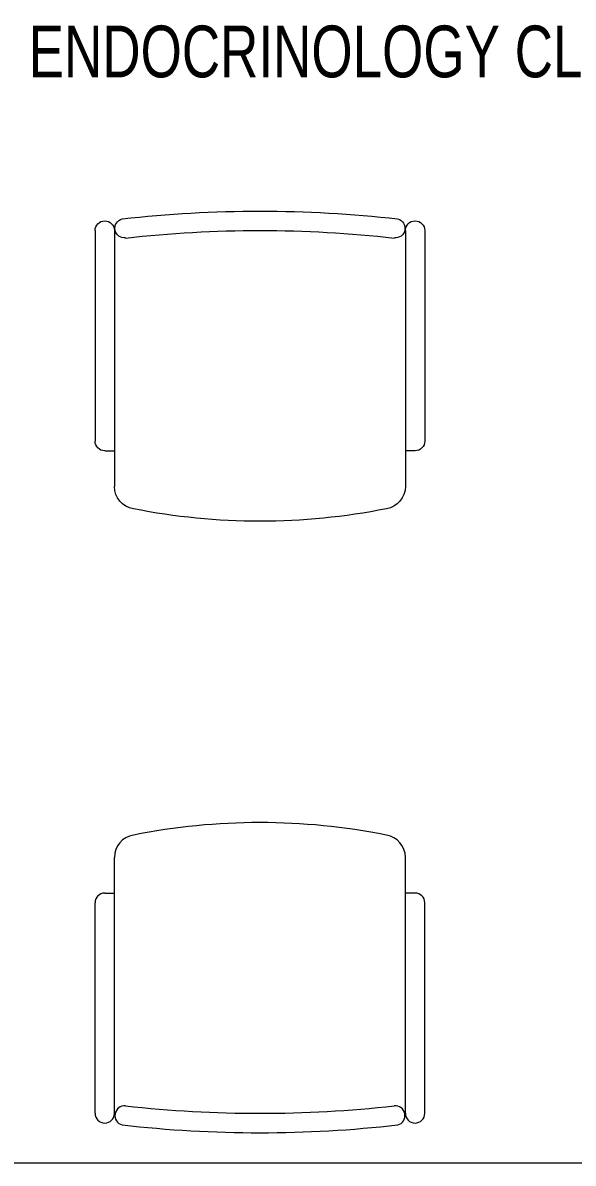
# Model space of a CAD drawing. Header units: millimetres. Extents: x -160614 to 59925, y -157025 to 0.
# Drawn here: x -30937 to -30085, y -97498 to -95734 of the extents above; entities that cross this region are included whole.
import ezdxf

# ---------------------------------------------------------------- set-up
doc = ezdxf.new("R2010")
doc.units = ezdxf.units.MM
doc.header["$LTSCALE"] = 8
for name, color, linetype, lineweight in [('72_EGR_BASE_TEXT', 9, 'Continuous', 5), ('72_EGR_EQP_TAG', 9, 'Continuous', 5), ('LOADING', 9, 'Continuous', 5), ('Walls', 9, 'Continuous', 5)]:
    doc.layers.add(name, color=color, linetype=linetype, lineweight=lineweight)
doc.layers.add('TME-NON MEDICAL FURNITURE', color=9, linetype='Continuous')
doc.styles.add('X3G_ENTITY_9EC9', font='swisscl.ttf', dxfattribs={"height": 0.2})

# ---------------------------------------------------------------- blocks, each defined once
blk = doc.blocks.new('GF21016-P')
at = {"layer": 'LOADING', "extrusion": (-1.24384e-09, -1.20261e-09, -1)}
for p, q in [((0.0128, 0.0179), (0.0128, 0.4136)), ((0.4628, 0.0179), (0.4628, 0.4136)), ((-0.0022, 0.3585), (0.0128, 0.3585)), ((0.4778, 0.3585), (0.4628, 0.3585)), ((-0.0172, 0.0179), (-0.0172, 0.3435)), ((0.4928, 0.0179), (0.4928, 0.3435)), ((0.4778, 0.0029), (0.4778, 0.0029))]:
    blk.add_line(p, q, dxfattribs=at)
for centre, radius, start, end in [((-0.2378, -0.5362), 1.0036, 78.7568, 101.2432), ((-0.0478, 0.4136), 0.035, 0, 80.6557), ((-0.4278, 0.4136), 0.035, 99.3443, 180), ((0.0022, 0.3435), 0.015, 0, 90), ((-0.4778, 0.3435), 0.015, 90, 180), ((0.0022, 0.0179), 0.015, 270, 0), ((0.0022, 0.0179), 0.015, 180, 270), ((-0.0284, 0.0145), 0.015, 284.3864, 95.5209), ((-0.2378, 1.8928), 1.8749, 263.6341, 276.3659), ((-0.4471, 0.0145), 0.015, 84.4791, 255.6136), ((-0.4778, 0.0179), 0.015, 270, 0), ((-0.4778, 0.0179), 0.015, 180, 270), ((-0.2378, 1.8734), 1.8855, 263.5119, 276.4881)]:
    blk.add_arc(centre, radius, start, end, dxfattribs=at)
blk = doc.blocks.new('1stF')
at = {"layer": 'Walls', "color": 9}
blk.add_line((-28452.3, -97497.6, 0.1), (-32452.3, -97497.6, 0.1), dxfattribs=at)
at = {"layer": 'TME-NON MEDICAL FURNITURE', "color": 9, "extrusion": (-2.67576e-11, -2.24019e-05, 1), "xscale": 1000.000000000004, "yscale": 1000.000000000004, "zscale": -1000.000000000002, "rotation": 179.9999748876472}
blk.add_blockref('GF21016-P', (-30331.9, -96037.7, 2.2), dxfattribs=at)
at = {"layer": 'TME-NON MEDICAL FURNITURE', "color": 9, "extrusion": (-2.67576e-11, 2.24019e-05, 1), "xscale": -1000.000000000004, "yscale": 1000.000000000004, "zscale": -1000.000000000004, "rotation": 2.511235275726164e-05}
blk.add_blockref('GF21016-P', (-30331.9, -97438.4, -2.2), dxfattribs=at)
at = {"layer": '72_EGR_BASE_TEXT', "color": 9, "insert": (-30344.2, -95738.7, 0.1), "char_height": 80, "attachment_point": 2, "style": 'X3G_ENTITY_9EC9'}
blk.add_mtext('ENDOCRINOLOGY CLINIC  (1)', dxfattribs=at)

msp = doc.modelspace()

# ---------------------------------------------------------------- block references
at = {"layer": '72_EGR_EQP_TAG'}
msp.add_blockref('1stF', (0, 0), dxfattribs=at)

doc.saveas('drawing.dxf')
